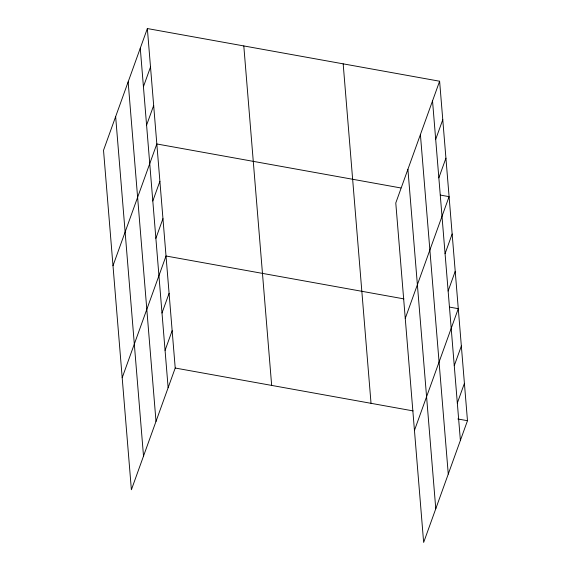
<?xml version="1.0" encoding="UTF-8"?>
<svg xmlns="http://www.w3.org/2000/svg" width="571" height="571" viewBox="0 0 571 571"><rect width="100%" height="100%" fill="white"/><g stroke="black" fill="none" stroke-linecap="round" stroke-linejoin="round"><path stroke-width="0.86" d="M147.354 28.55L103.522 150.294L131.387 489.775L175.218 368.031L147.354 28.55L439.613 81.225L467.478 420.706L423.646 542.45L395.782 202.969L439.613 81.225M143.428 86.699L150.508 67.021M146.583 125.177L153.67 105.499M112.994 265.715L156.825 143.971L400.863 187.959M152.807 200.992L159.894 181.314M155.876 238.335L162.956 218.657M122.194 377.745L166.018 256.001L403.918 298.883M162 313.022L169.087 293.344M165.069 350.366L172.149 330.688M435.687 139.381L442.775 119.703M438.842 177.852L445.93 158.174M405.26 318.397L449.084 196.652L440.32 195.068M445.066 253.674L452.153 233.996M448.135 291.01L455.215 271.339M414.453 430.42L458.285 308.675L449.513 307.098M454.259 365.697L461.347 346.019M457.328 403.04L464.409 383.362M175.218 368.031L413.118 410.906M457.835 418.971L467.478 420.706M432.532 100.903L460.39 440.384M420.406 134.585L448.264 474.066M407.908 169.287L435.773 508.768M343.171 63.845L371.029 403.326M243.803 45.937L271.66 385.411M140.273 48.228L168.131 387.709M128.147 81.91L156.004 421.391M115.649 116.612L143.514 456.093"/></g></svg>
